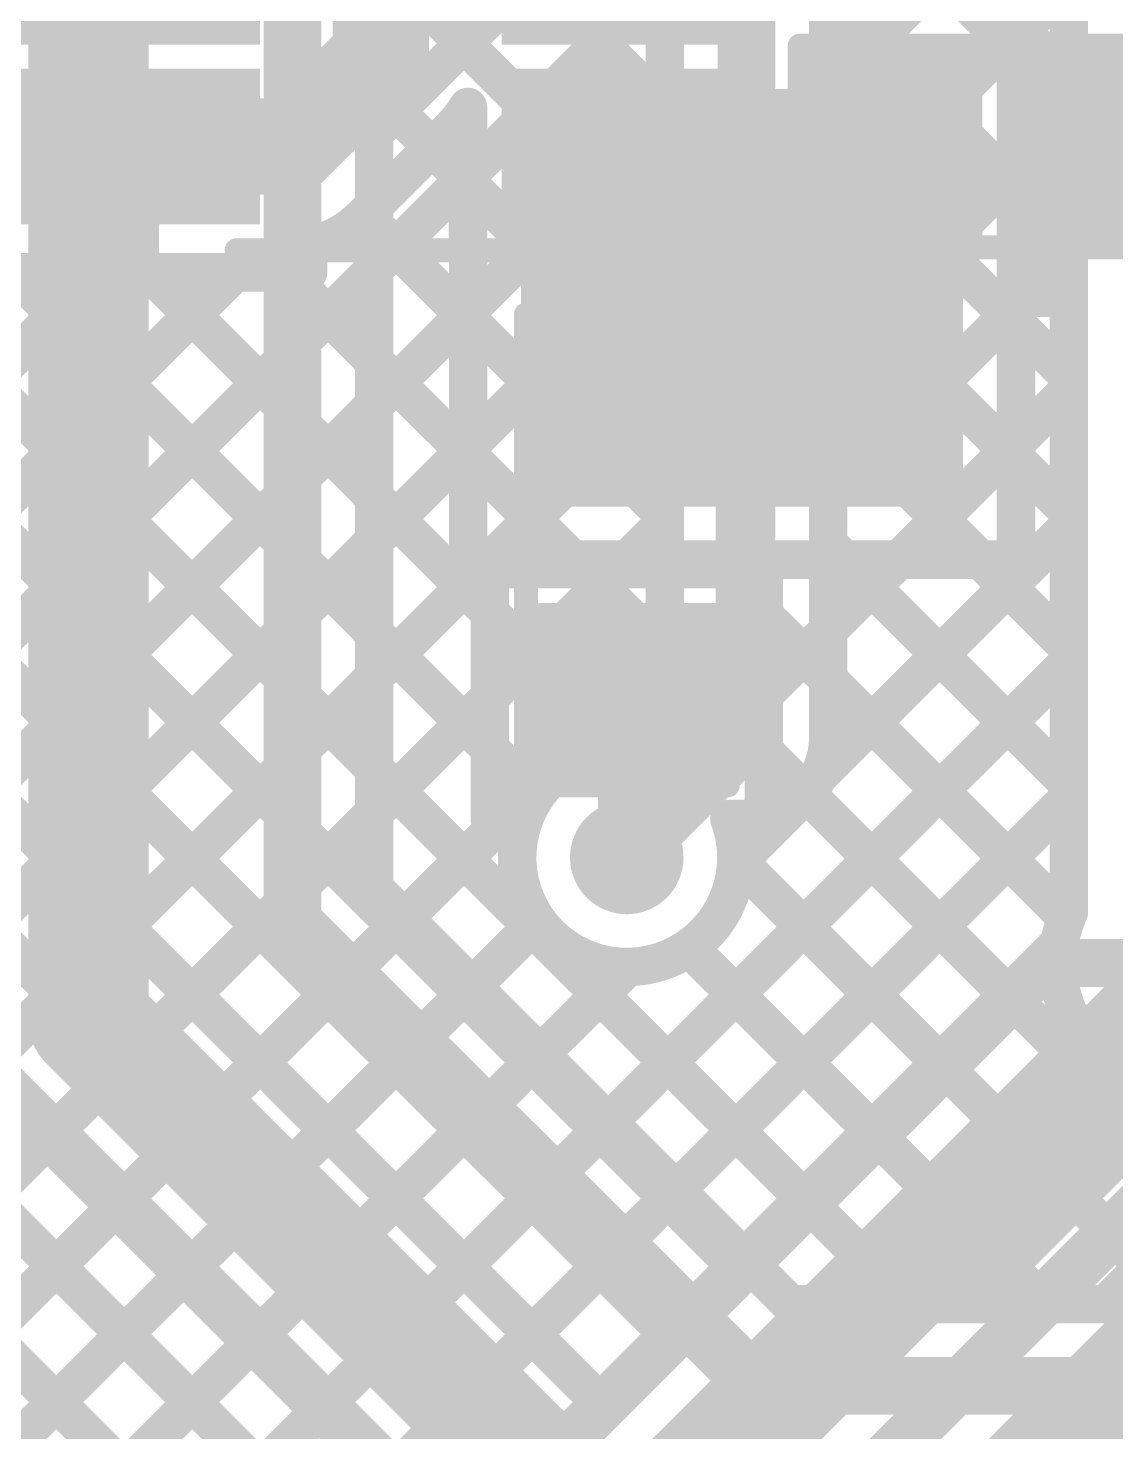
# Model space of a CAD drawing. Header units: millimetres. Extents: x 2.49 to 5.65, y 1.36 to 4.13.
# Drawn here: x 3.1054 to 3.3318, y 2.3414 to 2.6337 of the extents above; entities that cross this region are included whole.
import ezdxf

# ---------------------------------------------------------------- set-up
doc = ezdxf.new("R2010")
doc.units = ezdxf.units.MM
doc.header["$MEASUREMENT"] = 0
for name, color, linetype in [('BottomLayer', 5, 'Continuous'), ('MultiLayer', 9, 'Continuous'), ('TopLayer', 1, 'Continuous'), ('TopOverlay', 2, 'Continuous'), ('TopPaste', 8, 'Continuous'), ('TopSolder', 216, 'Continuous'), ('ViaHoleLayer', 16, 'Continuous')]:
    doc.layers.add(name, color=color, linetype=linetype)

# ---------------------------------------------------------------- blocks, each defined once
blk = doc.blocks.new('R__0603_23')
at = {"layer": 'TopLayer'}
for points in [[(-0.045, 0.0175), (-0.045, -0.0175), (-0.015, 0.0175), (-0.015, -0.0175)], [(0.015, 0.0175), (0.015, -0.0175), (0.045, 0.0175), (0.045, -0.0175)]]:
    blk.add_solid(points, dxfattribs=at)
at = {"layer": 'TopOverlay', "const_width": 0.005}
for points in [[(-0.049, -0.021), (-0.049, 0.021)], [(-0.049, 0.021), (0.049, 0.021)], [(0.049, -0.021), (0.049, 0.021)], [(-0.049, -0.021), (0.049, -0.021)]]:
    blk.add_lwpolyline(points, dxfattribs=at)
at = {"layer": 'TopOverlay', "const_width": 0.0025}
for points in [[(-0.05025, 0.021, 1), (-0.04775, 0.021, 1)], [(-0.05025, 0.021, 1), (-0.04775, 0.021, 1)], [(0.04775, 0.021, 1), (0.05025, 0.021, 1)], [(0.04775, 0.021, 1), (0.05025, 0.021, 1)], [(-0.05025, -0.021, 1), (-0.04775, -0.021, 1)], [(-0.05025, -0.021, 1), (-0.04775, -0.021, 1)], [(0.04775, -0.021, 1), (0.05025, -0.021, 1)], [(0.04775, -0.021, 1), (0.05025, -0.021, 1)]]:
    blk.add_lwpolyline(points, format="xyb", close=True, dxfattribs=at)
at = {"layer": 'TopPaste'}
for points in [[(-0.045, 0.0175), (-0.045, -0.0175), (-0.015, 0.0175), (-0.015, -0.0175)], [(0.015, 0.0175), (0.015, -0.0175), (0.045, 0.0175), (0.045, -0.0175)]]:
    blk.add_solid(points, dxfattribs=at)
at = {"layer": 'TopSolder'}
for points in [[(-0.049, 0.0215), (-0.049, -0.0215), (-0.011, 0.0215), (-0.011, -0.0215)], [(0.011, 0.0215), (0.011, -0.0215), (0.049, 0.0215), (0.049, -0.0215)]]:
    blk.add_solid(points, dxfattribs=at)
blk = doc.blocks.new('R__0603_24')
at = {"layer": 'TopLayer'}
for points in [[(-0.045, 0.0175), (-0.045, -0.0175), (-0.015, 0.0175), (-0.015, -0.0175)], [(0.015, 0.0175), (0.015, -0.0175), (0.045, 0.0175), (0.045, -0.0175)]]:
    blk.add_solid(points, dxfattribs=at)
at = {"layer": 'TopOverlay', "const_width": 0.005}
for points in [[(-0.049, -0.021), (-0.049, 0.021)], [(0.049, 0.021), (-0.049, 0.021)], [(0.049, -0.021), (0.049, 0.021)], [(0.049, -0.021), (-0.049, -0.021)]]:
    blk.add_lwpolyline(points, dxfattribs=at)
at = {"layer": 'TopOverlay', "const_width": 0.0025}
for points in [[(-0.05025, 0.021, 1), (-0.04775, 0.021, 1)], [(-0.05025, 0.021, 1), (-0.04775, 0.021, 1)], [(0.04775, 0.021, 1), (0.05025, 0.021, 1)], [(0.04775, 0.021, 1), (0.05025, 0.021, 1)], [(-0.05025, -0.021, 1), (-0.04775, -0.021, 1)], [(-0.05025, -0.021, 1), (-0.04775, -0.021, 1)], [(0.04775, -0.021, 1), (0.05025, -0.021, 1)], [(0.04775, -0.021, 1), (0.05025, -0.021, 1)]]:
    blk.add_lwpolyline(points, format="xyb", close=True, dxfattribs=at)
at = {"layer": 'TopPaste'}
for points in [[(-0.045, 0.0175), (-0.045, -0.0175), (-0.015, 0.0175), (-0.015, -0.0175)], [(0.015, 0.0175), (0.015, -0.0175), (0.045, 0.0175), (0.045, -0.0175)]]:
    blk.add_solid(points, dxfattribs=at)
at = {"layer": 'TopSolder'}
for points in [[(-0.049, 0.0215), (-0.049, -0.0215), (-0.011, 0.0215), (-0.011, -0.0215)], [(0.011, 0.0215), (0.011, -0.0215), (0.049, 0.0215), (0.049, -0.0215)]]:
    blk.add_solid(points, dxfattribs=at)
blk = doc.blocks.new('SOT_23_6_58')
at = {"layer": 'TopLayer'}
for points in [[(-0.07323, 0.0252), (-0.02913, 0.0252), (-0.07323, 0.04961), (-0.02913, 0.04961)], [(0.02913, 0.0252), (0.07323, 0.0252), (0.02913, 0.04961), (0.07323, 0.04961)], [(-0.07323, -0.0122), (-0.02913, -0.0122), (-0.07323, 0.0122), (-0.02913, 0.0122)], [(0.02913, -0.0122), (0.07323, -0.0122), (0.02913, 0.0122), (0.07323, 0.0122)], [(-0.07323, -0.04961), (-0.02913, -0.04961), (-0.07323, -0.0252), (-0.02913, -0.0252)], [(0.02913, -0.04961), (0.07323, -0.04961), (0.02913, -0.0252), (0.07323, -0.0252)]]:
    blk.add_solid(points, dxfattribs=at)
at = {"layer": 'TopOverlay'}
for points, const_width in [([(-0.054, 0.063, 1), (-0.064, 0.063, 1)], 0.01), ([(-0.0665, 0.063, 1), (-0.0615, 0.063, 1)], 0.005), ([(-0.0565, 0.063, 1), (-0.0515, 0.063, 1)], 0.005), ([(-0.03125, 0.059, 1), (-0.02875, 0.059, 1)], 0.0025), ([(0.03275, 0.059, 1), (0.03525, 0.059, 1)], 0.0025), ([(-0.03125, -0.059, 1), (-0.02875, -0.059, 1)], 0.0025), ([(0.02975, -0.059, 1), (0.03225, -0.059, 1)], 0.0025)]:
    blk.add_lwpolyline(points, format="xyb", close=True, dxfattribs=dict(at, const_width=const_width))
at = {"layer": 'TopOverlay', "const_width": 0.005}
for points in [[(-0.03, 0.059), (0.034, 0.059)], [(-0.03, -0.059), (0.031, -0.059)]]:
    blk.add_lwpolyline(points, dxfattribs=at)
at = {"layer": 'TopPaste'}
for points in [[(-0.07323, 0.0252), (-0.02913, 0.0252), (-0.07323, 0.04961), (-0.02913, 0.04961)], [(0.02913, 0.0252), (0.07323, 0.0252), (0.02913, 0.04961), (0.07323, 0.04961)], [(-0.07323, -0.0122), (-0.02913, -0.0122), (-0.07323, 0.0122), (-0.02913, 0.0122)], [(0.02913, -0.0122), (0.07323, -0.0122), (0.02913, 0.0122), (0.07323, 0.0122)], [(-0.07323, -0.04961), (-0.02913, -0.04961), (-0.07323, -0.0252), (-0.02913, -0.0252)], [(0.02913, -0.04961), (0.07323, -0.04961), (0.02913, -0.0252), (0.07323, -0.0252)]]:
    blk.add_solid(points, dxfattribs=at)
at = {"layer": 'TopSolder'}
for points in [[(-0.07723, 0.0212), (-0.02513, 0.0212), (-0.07723, 0.05361), (-0.02513, 0.05361)], [(0.02513, 0.0212), (0.07723, 0.0212), (0.02513, 0.05361), (0.07723, 0.05361)], [(-0.07723, -0.0162), (-0.02513, -0.0162), (-0.07723, 0.0162), (-0.02513, 0.0162)], [(0.02513, -0.0162), (0.07723, -0.0162), (0.02513, 0.0162), (0.07723, 0.0162)], [(-0.07723, -0.05361), (-0.02513, -0.05361), (-0.07723, -0.0212), (-0.02513, -0.0212)], [(0.02513, -0.05361), (0.07723, -0.05361), (0.02513, -0.0212), (0.07723, -0.0212)]]:
    blk.add_solid(points, dxfattribs=at)

msp = doc.modelspace()

# ---------------------------------------------------------------- linework, layer by layer
at = {"layer": 'BottomLayer'}
for points, const_width in [([(3.118, 3.534), (3.118, 2.427)], 0.025), ([(3.16043, 2.44757), (3.16043, 3.535)], 0.012), ([(3.25492, 2.48592), (3.25492, 3.535)], 0.012), ([(3.17743, 2.45461), (3.17743, 3.51979)], 0.008), ([(3.23792, 2.49296), (3.23792, 3.51979)], 0.008), ([(3.27192, 2.48592), (3.27192, 2.81705)], 0.008), ([(3.32201, 2.44968), (3.32201, 2.71132)], 0.008), ([(3.17743, 2.67741), (3.23792, 2.61692)], 0.008), ([(3.17743, 2.61175), (3.23792, 2.67224)], 0.008), ([(3.27192, 2.62138), (3.32201, 2.67147)], 0.008), ([(3.27192, 2.66778), (3.32201, 2.61769)], 0.008), ([(3.17743, 2.64913), (3.23792, 2.58864)], 0.008), ([(3.17743, 2.58346), (3.23792, 2.64395)], 0.008), ([(3.27192, 2.5931), (3.32201, 2.64319)], 0.008), ([(3.27192, 2.63949), (3.32201, 2.5894)], 0.008), ([(3.17743, 2.62084), (3.23792, 2.56036)], 0.008), ([(3.17743, 2.55518), (3.23792, 2.61567)], 0.008), ([(3.27192, 2.56481), (3.32201, 2.6149)], 0.008), ([(3.27192, 2.61121), (3.32201, 2.56112)], 0.008), ([(3.17743, 2.59256), (3.23792, 2.53207)], 0.008), ([(3.17743, 2.5269), (3.23792, 2.58738)], 0.008), ([(3.27192, 2.53653), (3.32201, 2.58662)], 0.008), ([(3.27192, 2.58292), (3.32201, 2.53284)], 0.008), ([(3.17743, 2.56428), (3.23792, 2.50379)], 0.008), ([(3.17743, 2.49861), (3.23792, 2.5591)], 0.008), ([(3.27192, 2.50825), (3.32201, 2.55834)], 0.008), ([(3.27192, 2.55464), (3.32201, 2.50455)], 0.008), ([(3.17743, 2.53599), (3.22919, 2.48423)], 0.008), ([(3.17743, 2.47033), (3.23792, 2.53081)], 0.008), ([(3.26997, 2.47801), (3.32201, 2.53005)], 0.008), ([(3.27192, 2.52636), (3.32201, 2.47627)], 0.008), ([(3.17743, 2.50771), (3.21121, 2.47393)], 0.008), ([(3.18372, 2.44833), (3.23792, 2.50253)], 0.008), ([(3.22614, 2.4059), (3.32201, 2.50177)], 0.008), ([(3.27192, 2.49807), (3.32151, 2.44849)], 0.008), ([(3.22873, 2.48378), (3.23792, 2.49296)], 0.008), ([(3.23, 2.461), (3.25492, 2.48592)], 0.012), ([(3.17743, 2.47942), (3.28886, 2.368)], 0.008), ([(3.26737, 2.47434), (3.37371, 2.368)], 0.008), ([(3.24028, 2.39176), (3.32201, 2.47348)], 0.008), ([(3.25278, 2.45973), (3.26692, 2.47388)], 0.008), ([(3.25323, 2.46019), (3.34542, 2.368)], 0.008), ([(3.17743, 2.45461), (3.26404, 2.368)], 0.008), ([(3.16043, 2.44757), (3.257, 2.351)], 0.012), ([(3.19786, 2.43418), (3.21143, 2.44775)], 0.008), ([(3.24293, 2.44221), (3.31714, 2.368)], 0.008), ([(3.25443, 2.37761), (3.32005, 2.44324)], 0.008), ([(3.3237, 2.439), (3.34551, 2.439)], 0.01), ([(3.212, 2.42004), (3.23015, 2.43819)], 0.008), ([(3.118, 2.427), (3.226, 2.319)], 0.025), ([(3.2731, 2.368), (3.32657, 2.42147)], 0.008), ([(3.30138, 2.368), (3.34659, 2.41321)], 0.008), ([(3.32967, 2.368), (3.37717, 2.4155)], 0.008), ([(3.1014, 2.41037), (3.19277, 2.319)], 0.008), ([(3.089, 2.38189), (3.10944, 2.40233)], 0.008), ([(3.089, 2.39815), (3.18046, 2.30669)], 0.008), ([(3.089, 2.35361), (3.12358, 2.38819)], 0.008), ([(3.089, 2.32532), (3.13772, 2.37405)], 0.008), ([(3.089, 2.36987), (3.16632, 2.29255)], 0.008), ([(3.26404, 2.368), (3.45774, 2.368)], 0.008), ([(3.089, 2.29704), (3.15186, 2.3599)], 0.008), ([(3.257, 2.351), (4.423, 2.351)], 0.012), ([(3.089, 2.26876), (3.166, 2.34576)], 0.008)]:
    msp.add_lwpolyline(points, dxfattribs=dict(at, const_width=const_width))
for points, const_width in [([(3.17543, 2.62084, 1), (3.17943, 2.62084, 1)], 0.004), ([(3.26992, 2.62138, 1), (3.27392, 2.62138, 1)], 0.004), ([(3.32001, 2.61769, 1), (3.32401, 2.61769, 1)], 0.004), ([(3.23592, 2.61692, 1), (3.23992, 2.61692, 1)], 0.004), ([(3.23592, 2.61567, 1), (3.23992, 2.61567, 1)], 0.004), ([(3.32001, 2.6149, 1), (3.32401, 2.6149, 1)], 0.004), ([(3.17543, 2.61175, 1), (3.17943, 2.61175, 1)], 0.004), ([(3.26992, 2.61121, 1), (3.27392, 2.61121, 1)], 0.004), ([(3.17543, 2.59256, 1), (3.17943, 2.59256, 1)], 0.004), ([(3.26992, 2.5931, 1), (3.27392, 2.5931, 1)], 0.004), ([(3.23592, 2.58864, 1), (3.23992, 2.58864, 1)], 0.004), ([(3.32001, 2.5894, 1), (3.32401, 2.5894, 1)], 0.004), ([(3.23592, 2.58738, 1), (3.23992, 2.58738, 1)], 0.004), ([(3.32001, 2.58662, 1), (3.32401, 2.58662, 1)], 0.004), ([(3.17543, 2.58346, 1), (3.17943, 2.58346, 1)], 0.004), ([(3.26992, 2.58292, 1), (3.27392, 2.58292, 1)], 0.004), ([(3.26992, 2.56481, 1), (3.27392, 2.56481, 1)], 0.004), ([(3.17543, 2.56428, 1), (3.17943, 2.56428, 1)], 0.004), ([(3.23592, 2.56036, 1), (3.23992, 2.56036, 1)], 0.004), ([(3.23592, 2.5591, 1), (3.23992, 2.5591, 1)], 0.004), ([(3.32001, 2.56112, 1), (3.32401, 2.56112, 1)], 0.004), ([(3.32001, 2.55834, 1), (3.32401, 2.55834, 1)], 0.004), ([(3.17543, 2.55518, 1), (3.17943, 2.55518, 1)], 0.004), ([(3.26992, 2.55464, 1), (3.27392, 2.55464, 1)], 0.004), ([(3.17543, 2.53599, 1), (3.17943, 2.53599, 1)], 0.004), ([(3.26992, 2.53653, 1), (3.27392, 2.53653, 1)], 0.004), ([(3.32001, 2.53284, 1), (3.32401, 2.53284, 1)], 0.004), ([(3.23592, 2.53207, 1), (3.23992, 2.53207, 1)], 0.004), ([(3.23592, 2.53081, 1), (3.23992, 2.53081, 1)], 0.004), ([(3.32001, 2.53005, 1), (3.32401, 2.53005, 1)], 0.004), ([(3.17543, 2.5269, 1), (3.17943, 2.5269, 1)], 0.004), ([(3.26992, 2.52636, 1), (3.27392, 2.52636, 1)], 0.004), ([(3.17543, 2.50771, 1), (3.17943, 2.50771, 1)], 0.004), ([(3.26992, 2.50825, 1), (3.27392, 2.50825, 1)], 0.004), ([(3.23592, 2.50379, 1), (3.23992, 2.50379, 1)], 0.004), ([(3.32001, 2.50455, 1), (3.32401, 2.50455, 1)], 0.004), ([(3.23592, 2.50253, 1), (3.23992, 2.50253, 1)], 0.004), ([(3.32001, 2.50177, 1), (3.32401, 2.50177, 1)], 0.004), ([(3.17543, 2.49861, 1), (3.17943, 2.49861, 1)], 0.004), ([(3.26992, 2.49807, 1), (3.27392, 2.49807, 1)], 0.004), ([(3.23592, 2.49296, 1), (3.23992, 2.49296, 1)], 0.004), ([(3.23592, 2.49296, 1), (3.23992, 2.49296, 1)], 0.004), ([(3.25192, 2.48592, 1), (3.25792, 2.48592, 1)], 0.006), ([(3.25192, 2.48592, 1), (3.25792, 2.48592, 1)], 0.006), ([(3.26992, 2.48592, 1), (3.27392, 2.48592, 1)], 0.004), ([(3.26992, 2.48592, 1), (3.27392, 2.48592, 1)], 0.004), ([(3.26992, 2.48592, 1), (3.27392, 2.48592, 1)], 0.004), ([(3.22673, 2.48378, 1), (3.23073, 2.48378, 1)], 0.004), ([(3.22673, 2.48378, 1), (3.23073, 2.48378, 1)], 0.004), ([(3.22719, 2.48423, 1), (3.23119, 2.48423, 1)], 0.004), ([(3.17543, 2.47942, 1), (3.17943, 2.47942, 1)], 0.004), ([(3.26797, 2.47801, 1), (3.27197, 2.47801, 1)], 0.004), ([(3.26537, 2.47434, 1), (3.26937, 2.47434, 1)], 0.004), ([(3.32001, 2.47627, 1), (3.32401, 2.47627, 1)], 0.004), ([(3.20921, 2.47393, 1), (3.21321, 2.47393, 1)], 0.004), ([(3.26492, 2.47388, 1), (3.26892, 2.47388, 1)], 0.004), ([(3.26492, 2.47388, 1), (3.26892, 2.47388, 1)], 0.004), ([(3.26494, 2.4739, 1), (3.26894, 2.4739, 1)], 0.004), ([(3.32001, 2.47348, 1), (3.32401, 2.47348, 1)], 0.004), ([(3.17543, 2.47033, 1), (3.17943, 2.47033, 1)], 0.004), ([(3.22409, 2.461, 1), (3.23591, 2.461, 1)], 0.01181), ([(3.227, 2.461, 1), (3.233, 2.461, 1)], 0.006), ([(3.25078, 2.45973, 1), (3.25478, 2.45973, 1)], 0.004), ([(3.25078, 2.45973, 1), (3.25478, 2.45973, 1)], 0.004), ([(3.25123, 2.46019, 1), (3.25523, 2.46019, 1)], 0.004), ([(3.17543, 2.45461, 1), (3.17943, 2.45461, 1)], 0.004), ([(3.17543, 2.45461, 1), (3.17943, 2.45461, 1)], 0.004), ([(3.15743, 2.44757, 1), (3.16343, 2.44757, 1)], 0.006), ([(3.15743, 2.44757, 1), (3.16343, 2.44757, 1)], 0.006), ([(3.18172, 2.44833, 1), (3.18572, 2.44833, 1)], 0.004), ([(3.31951, 2.44849, 1), (3.32351, 2.44849, 1)], 0.004), ([(3.32001, 2.44968, 1), (3.32401, 2.44968, 1)], 0.004), ([(3.32001, 2.44968, 1), (3.32401, 2.44968, 1)], 0.004), ([(3.20943, 2.44775, 1), (3.21343, 2.44775, 1)], 0.004), ([(3.24093, 2.44221, 1), (3.24493, 2.44221, 1)], 0.004), ([(3.31805, 2.44324, 1), (3.32205, 2.44324, 1)], 0.004), ([(3.3212, 2.439, 1), (3.3262, 2.439, 1)], 0.005), ([(3.22815, 2.43819, 1), (3.23215, 2.43819, 1)], 0.004), ([(3.11175, 2.427, 1), (3.12425, 2.427, 1)], 0.0125), ([(3.11175, 2.427, 1), (3.12425, 2.427, 1)], 0.0125), ([(3.19586, 2.43418, 1), (3.19986, 2.43418, 1)], 0.004), ([(3.21, 2.42004, 1), (3.214, 2.42004, 1)], 0.004), ([(3.32457, 2.42147, 1), (3.32857, 2.42147, 1)], 0.004), ([(3.22414, 2.4059, 1), (3.22814, 2.4059, 1)], 0.004), ([(3.10744, 2.40233, 1), (3.11144, 2.40233, 1)], 0.004), ([(3.23828, 2.39176, 1), (3.24228, 2.39176, 1)], 0.004), ([(3.12158, 2.38819, 1), (3.12558, 2.38819, 1)], 0.004), ([(3.25243, 2.37761, 1), (3.25643, 2.37761, 1)], 0.004), ([(3.13572, 2.37405, 1), (3.13972, 2.37405, 1)], 0.004), ([(3.26204, 2.368, 1), (3.26604, 2.368, 1)], 0.004), ([(3.26204, 2.368, 1), (3.26604, 2.368, 1)], 0.004), ([(3.2711, 2.368, 1), (3.2751, 2.368, 1)], 0.004), ([(3.28686, 2.368, 1), (3.29086, 2.368, 1)], 0.004), ([(3.29938, 2.368, 1), (3.30338, 2.368, 1)], 0.004), ([(3.31514, 2.368, 1), (3.31914, 2.368, 1)], 0.004), ([(3.32767, 2.368, 1), (3.33167, 2.368, 1)], 0.004), ([(3.14986, 2.3599, 1), (3.15386, 2.3599, 1)], 0.004), ([(3.254, 2.351, 1), (3.26, 2.351, 1)], 0.006), ([(3.254, 2.351, 1), (3.26, 2.351, 1)], 0.006), ([(3.164, 2.34576, 1), (3.168, 2.34576, 1)], 0.004)]:
    msp.add_lwpolyline(points, format="xyb", close=True, dxfattribs=dict(at, const_width=const_width))
at = {"layer": 'BottomLayer', "const_width": 0.008}
for points in [[(3.27192, 2.48592, -0.199327), (3.26692, 2.47388)], [(3.27192, 2.48592, -0.198912), (3.26694, 2.4739)], [(3.25278, 2.45973, -2.236529), (3.22873, 2.48378)], [(3.35619, 2.4155, -0.692825), (3.32201, 2.44968)]]:
    msp.add_lwpolyline(points, format="xyb", dxfattribs=at)
at = {"layer": 'MultiLayer', "const_width": 0.01181}
msp.add_lwpolyline([(3.22409, 2.461, 1), (3.23591, 2.461, 1)], format="xyb", close=True, dxfattribs=at)
at = {"layer": 'TopLayer'}
for points, const_width in [([(3.17882, 2.62782), (3.17882, 2.66718)], 0.02), ([(3.16, 2.609), (3.17882, 2.62782)], 0.02), ([(3.311, 2.6294), (3.316, 2.6294)], 0.008), ([(3.311, 2.5805), (3.311, 2.6294)], 0.008), ([(3.311, 2.5805), (3.311, 2.6294)], 0.008), ([(3.316, 2.5775), (3.316, 2.6294)], 0.008), ([(3.311, 2.6287), (3.316, 2.6237)], 0.008), ([(3.074, 2.609), (3.12764, 2.609)], 0.02), ([(3.12764, 2.609), (3.16, 2.609)], 0.02), ([(3.19695, 2.5858), (3.19695, 2.61723)], 0.008), ([(3.17488, 2.59419), (3.19363, 2.61294)], 0.008), ([(3.12764, 2.5868), (3.12764, 2.609)], 0.01), ([(3.18949, 2.60879), (3.19695, 2.60132)], 0.008), ([(3.311, 2.60389), (3.316, 2.60889)], 0.008), ([(3.32, 2.609), (3.345, 2.609)], 0.01), ([(2.936, 2.34203), (3.19695, 2.60298)], 0.008), ([(3.311, 2.60041), (3.316, 2.59541)], 0.008), ([(3.17535, 2.59465), (3.197, 2.57299)], 0.008), ([(3.16369, 2.5828), (3.16369, 2.58833)], 0.008), ([(3.197, 2.523), (3.197, 2.5858)], 0.008), ([(2.936, 2.3986), (3.1202, 2.5828)], 0.008), ([(2.936, 2.37032), (3.14848, 2.5828)], 0.008), ([(3.09159, 2.5828), (3.16369, 2.5828)], 0.008), ([(3.10234, 2.5828), (3.2015, 2.48364)], 0.008), ([(3.13063, 2.5828), (3.2015, 2.51192)], 0.008), ([(3.15891, 2.5828), (3.197, 2.54471)], 0.008), ([(3.07578, 2.58108), (3.26831, 2.38855)], 0.008), ([(3.311, 2.57561), (3.316, 2.58061)], 0.008), ([(3.311, 2.523), (3.311, 2.5805)], 0.008), ([(3.316, 2.5775), (3.32201, 2.5775)], 0.008), ([(3.32201, 2.44968), (3.32201, 2.5775)], 0.008), ([(2.936, 2.31375), (3.197, 2.57475)], 0.008), ([(3.311, 2.57213), (3.32201, 2.56112)], 0.008), ([(3.06163, 2.56694), (3.25417, 2.3744)], 0.008), ([(3.311, 2.54732), (3.32201, 2.55834)], 0.008), ([(3.04749, 2.55279), (3.24003, 2.36026)], 0.008), ([(2.936, 2.28546), (3.197, 2.54646)], 0.008), ([(3.311, 2.54385), (3.32201, 2.53284)], 0.008), ([(3.03335, 2.53865), (3.22588, 2.34612)], 0.008), ([(3.25281, 2.46085), (3.32201, 2.53005)], 0.008), ([(3.01921, 2.52451), (3.21174, 2.33198)], 0.008), ([(2.936, 2.25718), (3.20182, 2.523)], 0.008), ([(3.197, 2.523), (3.311, 2.523)], 0.008), ([(3.2015, 2.521), (3.2585, 2.521)], 0.008), ([(3.2015, 2.469), (3.2015, 2.521)], 0.008), ([(3.2585, 2.49483), (3.28667, 2.523)], 0.008), ([(3.2585, 2.469), (3.2585, 2.521)], 0.008), ([(3.27528, 2.523), (3.32201, 2.47627)], 0.008), ([(3.30356, 2.523), (3.32201, 2.50455)], 0.008), ([(3.00507, 2.51037), (3.1977, 2.31774)], 0.008), ([(3.2585, 2.51149), (3.32151, 2.44849)], 0.008), ([(2.97004, 2.1498), (3.32201, 2.50177)], 0.008), ([(2.98634, 2.50081), (3.1925, 2.29465)], 0.008), ([(3.23, 2.495), (3.23, 2.499)], 0.012), ([(3.23, 2.461), (3.23, 2.495)], 0.012), ([(2.936, 2.22889), (3.2015, 2.49439)], 0.008), ([(3.2585, 2.48321), (3.31074, 2.43097)], 0.008), ([(2.97768, 2.48118), (3.1925, 2.26637)], 0.008), ([(2.98418, 2.13566), (3.32201, 2.47348)], 0.008), ([(2.936, 2.20061), (3.20439, 2.469)], 0.008), ([(3.2015, 2.469), (3.20864, 2.469)], 0.008), ([(3.25136, 2.469), (3.2585, 2.469)], 0.008), ([(3.25281, 2.46062), (3.2966, 2.41683)], 0.008), ([(2.94176, 2.17808), (3.21143, 2.44775)], 0.008), ([(2.99833, 2.12151), (3.32005, 2.44324)], 0.008), ([(3.24293, 2.44221), (3.28245, 2.40269)], 0.008), ([(3.1994, 2.31963), (3.31972, 2.43995)], 0.008), ([(3.216, 2.303), (3.34551, 2.43251)], 0.025), ([(3.3237, 2.439), (3.34551, 2.439)], 0.01), ([(2.9559, 2.16394), (3.23015, 2.43819)], 0.008), ([(3.2494, 2.29955), (3.38004, 2.43019)], 0.008), ([(3.266, 2.28291), (3.40354, 2.42046)], 0.025), ([(3.2395, 2.29327), (3.36211, 2.41588)], 0.008)]:
    msp.add_lwpolyline(points, dxfattribs=dict(at, const_width=const_width))
for points, const_width in [([(3.17382, 2.62782, 1), (3.18382, 2.62782, 1)], 0.01), ([(3.17382, 2.62782, 1), (3.18382, 2.62782, 1)], 0.01), ([(3.309, 2.6294, 1), (3.313, 2.6294, 1)], 0.004), ([(3.309, 2.6294, 1), (3.313, 2.6294, 1)], 0.004), ([(3.309, 2.6294, 1), (3.313, 2.6294, 1)], 0.004), ([(3.314, 2.6294, 1), (3.318, 2.6294, 1)], 0.004), ([(3.314, 2.6294, 1), (3.318, 2.6294, 1)], 0.004), ([(3.309, 2.6287, 1), (3.313, 2.6287, 1)], 0.004), ([(3.314, 2.6237, 1), (3.318, 2.6237, 1)], 0.004), ([(3.12264, 2.609, 1), (3.13264, 2.609, 1)], 0.01), ([(3.12264, 2.609, 1), (3.13264, 2.609, 1)], 0.01), ([(3.155, 2.609, 1), (3.165, 2.609, 1)], 0.01), ([(3.155, 2.609, 1), (3.165, 2.609, 1)], 0.01), ([(3.19495, 2.61723, 1), (3.19895, 2.61723, 1)], 0.004), ([(3.19495, 2.61723, 1), (3.19895, 2.61723, 1)], 0.004), ([(3.19495, 2.61723, 1), (3.19895, 2.61723, 1)], 0.004), ([(3.19163, 2.61294, 1), (3.19563, 2.61294, 1)], 0.004), ([(3.19163, 2.61294, 1), (3.19563, 2.61294, 1)], 0.004), ([(3.19167, 2.61297, 1), (3.19567, 2.61297, 1)], 0.004), ([(3.12514, 2.609, 1), (3.13014, 2.609, 1)], 0.005), ([(3.18749, 2.60879, 1), (3.19149, 2.60879, 1)], 0.004), ([(3.314, 2.60889, 1), (3.318, 2.60889, 1)], 0.004), ([(3.3175, 2.609, 1), (3.3225, 2.609, 1)], 0.005), ([(3.19495, 2.60298, 1), (3.19895, 2.60298, 1)], 0.004), ([(3.309, 2.60389, 1), (3.313, 2.60389, 1)], 0.004), ([(3.19495, 2.60132, 1), (3.19895, 2.60132, 1)], 0.004), ([(3.309, 2.60041, 1), (3.313, 2.60041, 1)], 0.004), ([(3.17285, 2.59415, 1), (3.17685, 2.59415, 1)], 0.004), ([(3.17288, 2.59419, 1), (3.17688, 2.59419, 1)], 0.004), ([(3.17288, 2.59419, 1), (3.17688, 2.59419, 1)], 0.004), ([(3.17335, 2.59465, 1), (3.17735, 2.59465, 1)], 0.004), ([(3.314, 2.59541, 1), (3.318, 2.59541, 1)], 0.004), ([(3.16169, 2.58833, 1), (3.16569, 2.58833, 1)], 0.004), ([(3.16169, 2.58833, 1), (3.16569, 2.58833, 1)], 0.004), ([(3.16169, 2.58833, 1), (3.16569, 2.58833, 1)], 0.004), ([(3.12514, 2.5868, 1), (3.13014, 2.5868, 1)], 0.005), ([(3.19495, 2.5858, 1), (3.19895, 2.5858, 1)], 0.004), ([(3.195, 2.5858, 1), (3.199, 2.5858, 1)], 0.004), ([(3.10034, 2.5828, 1), (3.10434, 2.5828, 1)], 0.004), ([(3.1182, 2.5828, 1), (3.1222, 2.5828, 1)], 0.004), ([(3.12863, 2.5828, 1), (3.13263, 2.5828, 1)], 0.004), ([(3.14648, 2.5828, 1), (3.15048, 2.5828, 1)], 0.004), ([(3.15691, 2.5828, 1), (3.16091, 2.5828, 1)], 0.004), ([(3.16169, 2.5828, 1), (3.16569, 2.5828, 1)], 0.004), ([(3.16169, 2.5828, 1), (3.16569, 2.5828, 1)], 0.004), ([(3.309, 2.5805, 1), (3.313, 2.5805, 1)], 0.004), ([(3.309, 2.5805, 1), (3.313, 2.5805, 1)], 0.004), ([(3.309, 2.5805, 1), (3.313, 2.5805, 1)], 0.004), ([(3.314, 2.58061, 1), (3.318, 2.58061, 1)], 0.004), ([(3.314, 2.5775, 1), (3.318, 2.5775, 1)], 0.004), ([(3.314, 2.5775, 1), (3.318, 2.5775, 1)], 0.004), ([(3.32001, 2.5775, 1), (3.32401, 2.5775, 1)], 0.004), ([(3.32001, 2.5775, 1), (3.32401, 2.5775, 1)], 0.004), ([(3.195, 2.57475, 1), (3.199, 2.57475, 1)], 0.004), ([(3.309, 2.57561, 1), (3.313, 2.57561, 1)], 0.004), ([(3.195, 2.57299, 1), (3.199, 2.57299, 1)], 0.004), ([(3.309, 2.57213, 1), (3.313, 2.57213, 1)], 0.004), ([(3.32001, 2.56112, 1), (3.32401, 2.56112, 1)], 0.004), ([(3.32001, 2.55834, 1), (3.32401, 2.55834, 1)], 0.004), ([(3.309, 2.54732, 1), (3.313, 2.54732, 1)], 0.004), ([(3.195, 2.54646, 1), (3.199, 2.54646, 1)], 0.004), ([(3.195, 2.54471, 1), (3.199, 2.54471, 1)], 0.004), ([(3.309, 2.54385, 1), (3.313, 2.54385, 1)], 0.004), ([(3.32001, 2.53284, 1), (3.32401, 2.53284, 1)], 0.004), ([(3.32001, 2.53005, 1), (3.32401, 2.53005, 1)], 0.004), ([(3.195, 2.523, 1), (3.199, 2.523, 1)], 0.004), ([(3.195, 2.523, 1), (3.199, 2.523, 1)], 0.004), ([(3.1995, 2.521, 1), (3.2035, 2.521, 1)], 0.004), ([(3.1995, 2.521, 1), (3.2035, 2.521, 1)], 0.004), ([(3.19982, 2.523, 1), (3.20382, 2.523, 1)], 0.004), ([(3.2565, 2.521, 1), (3.2605, 2.521, 1)], 0.004), ([(3.2565, 2.521, 1), (3.2605, 2.521, 1)], 0.004), ([(3.27328, 2.523, 1), (3.27728, 2.523, 1)], 0.004), ([(3.28468, 2.523, 1), (3.28868, 2.523, 1)], 0.004), ([(3.30156, 2.523, 1), (3.30556, 2.523, 1)], 0.004), ([(3.309, 2.523, 1), (3.313, 2.523, 1)], 0.004), ([(3.309, 2.523, 1), (3.313, 2.523, 1)], 0.004), ([(3.1995, 2.51192, 1), (3.2035, 2.51192, 1)], 0.004), ([(3.2565, 2.51149, 1), (3.2605, 2.51149, 1)], 0.004), ([(3.32001, 2.50455, 1), (3.32401, 2.50455, 1)], 0.004), ([(3.227, 2.499, 1), (3.233, 2.499, 1)], 0.006), ([(3.32001, 2.50177, 1), (3.32401, 2.50177, 1)], 0.004), ([(3.227, 2.495, 1), (3.233, 2.495, 1)], 0.006), ([(3.227, 2.495, 1), (3.233, 2.495, 1)], 0.006), ([(3.2565, 2.49483, 1), (3.2605, 2.49483, 1)], 0.004), ([(3.1995, 2.49439, 1), (3.2035, 2.49439, 1)], 0.004), ([(3.1995, 2.48364, 1), (3.2035, 2.48364, 1)], 0.004), ([(3.2565, 2.48321, 1), (3.2605, 2.48321, 1)], 0.004), ([(3.32001, 2.47627, 1), (3.32401, 2.47627, 1)], 0.004), ([(3.32001, 2.47348, 1), (3.32401, 2.47348, 1)], 0.004), ([(3.1995, 2.469, 1), (3.2035, 2.469, 1)], 0.004), ([(3.1995, 2.469, 1), (3.2035, 2.469, 1)], 0.004), ([(3.20239, 2.469, 1), (3.20639, 2.469, 1)], 0.004), ([(3.20664, 2.469, 1), (3.21064, 2.469, 1)], 0.004), ([(3.20664, 2.469, 1), (3.21064, 2.469, 1)], 0.004), ([(3.22409, 2.461, 1), (3.23591, 2.461, 1)], 0.01181), ([(3.24936, 2.469, 1), (3.25336, 2.469, 1)], 0.004), ([(3.24936, 2.469, 1), (3.25336, 2.469, 1)], 0.004), ([(3.2565, 2.469, 1), (3.2605, 2.469, 1)], 0.004), ([(3.2565, 2.469, 1), (3.2605, 2.469, 1)], 0.004), ([(3.227, 2.461, 1), (3.233, 2.461, 1)], 0.006), ([(3.25081, 2.461, 1), (3.25481, 2.461, 1)], 0.004), ([(3.25081, 2.461, 1), (3.25481, 2.461, 1)], 0.004), ([(3.25081, 2.46085, 1), (3.25481, 2.46085, 1)], 0.004), ([(3.25081, 2.46062, 1), (3.25481, 2.46062, 1)], 0.004), ([(3.31951, 2.44849, 1), (3.32351, 2.44849, 1)], 0.004), ([(3.32001, 2.44968, 1), (3.32401, 2.44968, 1)], 0.004), ([(3.32001, 2.44968, 1), (3.32401, 2.44968, 1)], 0.004), ([(3.20943, 2.44775, 1), (3.21343, 2.44775, 1)], 0.004), ([(3.24093, 2.44221, 1), (3.24493, 2.44221, 1)], 0.004), ([(3.31805, 2.44324, 1), (3.32205, 2.44324, 1)], 0.004), ([(3.31772, 2.43995, 1), (3.32172, 2.43995, 1)], 0.004), ([(3.31772, 2.43995, 1), (3.32172, 2.43995, 1)], 0.004), ([(3.3212, 2.439, 1), (3.3262, 2.439, 1)], 0.005), ([(3.22815, 2.43819, 1), (3.23215, 2.43819, 1)], 0.004), ([(3.30874, 2.43097, 1), (3.31274, 2.43097, 1)], 0.004), ([(3.2946, 2.41683, 1), (3.2986, 2.41683, 1)], 0.004), ([(3.28045, 2.40269, 1), (3.28445, 2.40269, 1)], 0.004), ([(3.26631, 2.38855, 1), (3.27031, 2.38855, 1)], 0.004), ([(3.25217, 2.3744, 1), (3.25617, 2.3744, 1)], 0.004), ([(3.23803, 2.36026, 1), (3.24203, 2.36026, 1)], 0.004), ([(3.22388, 2.34612, 1), (3.22788, 2.34612, 1)], 0.004)]:
    msp.add_lwpolyline(points, format="xyb", close=True, dxfattribs=dict(at, const_width=const_width))
at = {"layer": 'TopLayer', "const_width": 0.008}
for points in [[(3.19695, 2.61723, -0.064838), (3.19363, 2.61294)], [(3.19695, 2.61723, -0.064238), (3.19367, 2.61297)], [(3.17488, 2.59419, -0.15405), (3.16369, 2.58833)], [(3.17485, 2.59415, -0.153438), (3.16369, 2.58833)], [(3.25281, 2.461, -1.197373), (3.20864, 2.469)], [(3.25136, 2.469, -0.089822), (3.25281, 2.461)], [(3.31972, 2.43995, -0.097698), (3.32201, 2.44968)]]:
    msp.add_lwpolyline(points, format="xyb", dxfattribs=at)
at = {"layer": 'TopLayer'}
msp.add_solid([(3.208, 2.534), (3.3, 2.534), (3.208, 2.621), (3.3, 2.621)], dxfattribs=at)
at = {"layer": 'ViaHoleLayer', "const_width": 0.00591}
msp.add_lwpolyline([(3.22705, 2.461, 1), (3.23295, 2.461, 1)], format="xyb", close=True, dxfattribs=at)

# ---------------------------------------------------------------- block references
for name, p, rotation in [('SOT_23_6_58', (3.17882, 2.6464), 360), ('R__0603_23', (3.315, 2.609), 360), ('R__0603_24', (3.23, 2.525), 270)]:
    msp.add_blockref(name, p, dxfattribs=dict(rotation=rotation))

doc.saveas('drawing.dxf')
